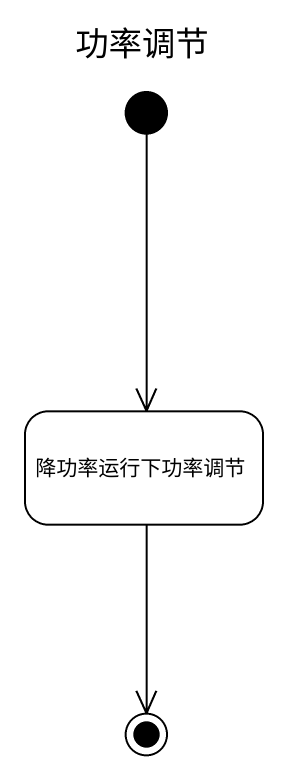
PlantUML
@startuml
title 功率调节
hide empty description
state 降功率运行下功率调节
[*] --> 降功率运行下功率调节
降功率运行下功率调节 --> [*]
@enduml
